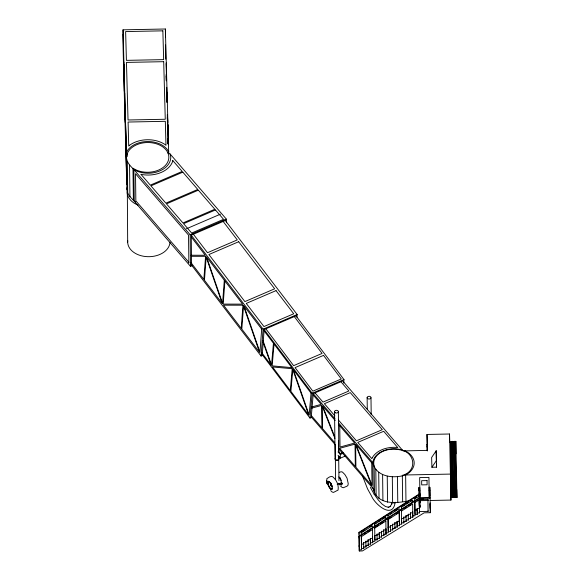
<?xml version="1.0" encoding="UTF-8"?>
<svg xmlns="http://www.w3.org/2000/svg" width="580" height="580" viewBox="0 0 580 580"><rect width="100%" height="100%" fill="white"/><g stroke="black" fill="none" stroke-linecap="round" stroke-linejoin="round"><path stroke-width="0.87" d="M427.148 445.012L427.126 444.49L427.134 445.027M427.272 450.015L427.272 450.087M262.747 355.359L261.08 356.069L263.095 329.172L191.298 235.262M262.269 354.743L264.154 329.534L295.981 315.861M296.974 317.216L297.17 314.527L224.83 219.9M311.634 417.39L309.995 418.086L312.163 393.254L263.798 329.063M311.257 416.708L313.272 393.617L342.736 380.959L403.086 450.921L427.424 450.377L426.996 434.449L449.551 434.007L450.95 500.076L429.998 500.482M343.686 383.126L343.991 379.574L295.626 315.389M391.848 502.809L391.609 504.411L391.826 503.73L390.123 506.724L390.717 506.238L388.136 507.406L388.897 507.311L385.577 506.579L382.082 504.078L378.211 499.909L374.122 494.153M395.147 502.2C392.993 519.999 374.724 504.238 371.497 495.958L367.51 488.788L362.543 476.035M332.296 488.142L331.637 489.563C328.896 488.338 327.468 484.648 327.838 481.762L329.085 481.56M192.168 265.669L190.515 266.38L134.248 201.209C130.775 197.345 125.519 193.111 127.259 187.137M127.68 242.244L127.317 190.885M326.525 480.428L326.997 483.836L326.815 478.703L329.476 476.985L331.383 476.383L332.695 476.724C336.523 479.885 338.952 485.098 338.096 490.057L333.522 492.405L332.209 492.036L330.687 490.615M332.449 488.135L331.789 489.585L331.02 489.375L328.432 485.692L327.743 482.625L328.381 481.24L329.143 481.458M342.178 483.51L341.504 484.931L339.8 483.923M342.142 483.466L341.489 484.887L339.815 483.894M125.563 124.308L126.657 179.365L126.331 152.7L127.933 149.843A22.54 15.827 -0.7 0 1 166.975 149.075L168.7 151.837L168.012 153.156L170.121 153.99L226.388 219.16L226.432 222.713M450.537 442.656L451.269 441.365L452.059 442.62L453.139 496.313L452.407 497.604L451.617 496.342L450.537 442.656L449.747 441.395M452.059 442.62L452.791 441.329L453.575 442.591L454.358 471.337L454.662 496.284L453.93 497.575L453.139 496.313M453.575 442.591L454.307 441.3L455.097 442.562L455.88 471.308L456.185 496.255L455.452 497.546L454.662 496.284M455.097 442.562L455.829 441.271L456.967 497.517L456.185 496.255M450.95 500.076L450.885 497.633L451.617 496.342M331.499 485.699L331.992 487.135L331.245 486.084L330.636 482.879M436.189 450.798L431.636 457.489L431.904 467.255L436.537 467.161L436.189 450.798L436.37 460.955M431.904 467.255L436.457 460.563M359.18 546.664L359.005 532.324L419.202 494M419.166 500.569L419.376 508.58L417.136 508.624L417.252 512.959L419.5 512.916L419.028 487.497L419.797 487.483L419.985 494.53L419.217 494.544L359.02 532.861L359.005 532.324M362.739 531.331L364.965 529.91M370.171 526.596L371.657 525.654M372.664 541.343L374.905 541.299L374.629 523.762L376.115 522.812M378.341 521.398L380.574 519.977M382.8 518.556L384.286 517.614M390.231 513.829L391.725 512.88M394.697 510.987L396.923 509.566M402.868 505.782L404.354 504.839M406.587 503.418L408.074 502.476M416.244 497.27L414.758 498.213L414.917 510.588M385.787 517.208L374.644 524.305L374.629 523.762M414.772 498.757L420.007 495.907L419.992 495.363M430.099 497.654L430.309 512.705L424.132 512.829L362.457 550.935L359.296 551L359.107 536.116L419.304 497.799L429.345 497.604M429.33 497.669L429.07 487.294L429.838 487.28L430.135 498.126L419.318 498.343L359.121 536.659L359.107 536.116M364.327 534.18L365.813 533.237M368.046 531.816L370.272 530.395M376.217 526.611L378.45 525.19M380.676 523.776L382.909 522.355M388.854 518.571L391.079 517.15M396.285 513.837L397.771 512.894M404.456 508.638L406.689 507.217M408.914 505.796L410.401 504.854M359.281 549.862L361.529 549.818L361.369 536.616L372.52 529.518M385.896 521.007L374.745 528.097L374.731 527.561M388.122 519.586L399.272 512.488L399.432 525.69L397.184 525.734L397.068 521.398L399.315 521.355L399.171 508.689L388.02 515.787L388.005 515.243L388.165 527.619M186.361 228.81L220.444 214.165M190.515 266.38L190.131 234.74L226.388 219.16M225.315 220.53L191.233 235.175L191.596 265.002M263.095 329.172L297.17 314.527M312.163 393.254L343.991 379.574M342.831 452.567L340.424 453.603L338.691 451.602M345.114 456.126L340.351 458.171L340.308 454.524L343.483 453.161M337.205 484.532L341.859 482.531M339.206 472.359L341.156 471.736L342.468 472.084L344.89 474.556L347.043 478.145L348.232 483.655L347.942 485.38L347.079 486.134L343.375 487.729L342.062 487.36L340.46 485.967M332.115 486.649A4.096 1.486 66.7 0 0 331.63 485.134L330.085 482.437L330.636 484.844L331.057 484.721M311.793 406.942L321.233 404.361L313.084 394.922M311.344 408.24L321.632 405.427L321.907 427.837L311.438 415.715M338.611 423.03L372.795 462.63C376.181 477.159 393.704 478.826 405.637 474.969L450.638 474.085M338.336 448.333L373.114 488.614C377.138 505.252 395.683 503.338 408.603 500.902M126.752 184.309L123.417 61.465L123.032 29.826L165.365 29L168.664 151.873M419.086 490.426L419.855 490.412M429.127 490.23L429.896 490.216M419.173 493.819L419.949 493.805L420 498.024M421.036 499.141L423.617 499.09M410.364 500.866L413.011 500.815M417.419 500.728L428.388 500.518M419.971 499.706L420 502.244L419.231 502.258L419.318 505.644L420.094 505.629L420.137 507.188L419.362 507.203M417.266 514.337L417.15 510.001L414.903 510.045L415.019 514.38L417.266 514.337L417.252 512.959M412.793 515.801L415.041 515.758L414.86 502.012L414.874 502.555L419.333 499.713L427.931 499.547L427.917 499.003L428.076 511.372L419.478 511.546L419.5 512.916M401.483 510.53L401.498 511.067L412.648 503.976L412.808 517.179L410.56 517.222L410.582 518.592L408.334 518.636L408.349 520.014L406.101 520.057L406.123 521.434L403.876 521.478L403.89 522.855L401.643 522.899L401.527 518.556L403.774 518.513L403.76 517.135L406 517.092L405.986 515.721L408.233 515.678L408.218 514.3L410.459 514.257L410.444 512.88L412.692 512.836M394.835 522.812L397.083 522.768L397.206 527.111L394.958 527.155L394.973 528.532L392.725 528.576L392.74 529.946L390.5 529.99L390.514 531.367L388.266 531.41L388.15 527.075L390.398 527.032L390.376 525.654L392.624 525.611L392.609 524.233L394.857 524.189L394.835 522.812L394.973 528.532M399.417 524.313L401.664 524.269L401.382 506.732L401.396 507.275L412.547 500.177L412.576 502.715M379.248 534.122L377 534.173L377.022 535.543L374.774 535.587L374.89 539.929L377.138 539.886L377.123 538.508L379.363 538.465L379.233 532.752L381.48 532.708L381.459 531.331L383.706 531.287L383.692 529.91L385.939 529.866M386.041 532.832L388.281 532.788L388.107 519.042M385.83 520.891L386.055 534.209L383.808 534.252L383.822 535.623L381.582 535.666L381.596 537.044L379.349 537.087L379.233 532.752M370.33 539.799L368.082 539.85L368.104 541.22L365.857 541.263L365.871 542.641L363.624 542.684L363.645 544.062L361.398 544.105L361.514 548.441L363.762 548.397L363.74 547.02L365.987 546.976L365.973 545.606L368.22 545.562L368.206 544.185L370.446 544.141L370.315 538.428L372.563 538.385M370.315 538.428L370.431 542.764L372.679 542.721L372.411 525.726L361.267 532.817L361.253 532.273L361.5 547.897M191.103 255.236L205.226 255.251L191.284 237.017M191.451 256.302L205.588 256.317L203.856 279.458L190.98 262.61M329.244 481.683L328.526 481.48A4.096 1.486 66.7 0 0 328.091 484.155L330.158 488.331L330.962 489.107L332.144 488.918A4.096 1.486 66.7 0 0 332.296 487.961M456.649 471.525L450.573 471.649L450.885 497.633M330.216 483.532L330.752 483.742M135.64 201.92L134.248 201.209L133.864 169.563C129.782 165.481 124.693 160.406 127.121 153.954L126.368 152.671L123.032 29.826M138.004 205.095C132.61 202.971 127.469 198.577 127.071 192.43M338.843 476.89L340.627 478.964L339.72 477.615M339.757 477.782L340.293 478.283M340.743 381.553L348.892 390.992L322.995 402.114L314.846 392.674M190.131 234.74L133.864 169.563L137.329 171.339A22.54 15.827 -0.7 0 0 170.766 156.977L170.121 153.99M334.863 415.86L324.38 403.716L350.276 392.595L382.3 429.678L356.403 440.807L338.35 419.905M312.671 392.986L335.073 418.934M335.204 420.551L322.618 405.964L334.79 436.907M338.626 424.509L354.641 443.055L340.018 447.057L339.757 425.822M188.862 262.254L135.85 200.847L135.517 173.688L188.536 235.096L188.877 263.088M334.718 442.678L322.502 428.526L322.226 406.116L334.95 438.436M311.221 416.933L335.392 444.918M338.017 451.878L340.308 454.524M338.067 455.517L340.351 458.171M222.8 220.987L237.278 239.917L207.495 252.713L193.017 233.783M190.929 264.306L261.08 356.069M294.017 316.209L322.067 353.438L293.611 365.661L265.56 328.439M263.755 330.39L273.441 343.251L271.541 365.067L263.023 340.685M261.913 352.894L271.085 365.059L263.139 342.323M261.638 353.901L309.995 418.086M338.437 483.278L339.641 484.916M332.057 486.214L330.817 483.096M330.049 482.248L330.955 483.546M329.969 482.328L330.861 483.611M370.395 487.417L374.201 494.283M330.636 484.844L331.245 486.084M340.612 479.015L341.344 480.479M340.315 478.891L341.975 484.003M331.586 485.163L332.115 486.779M167.838 121.43L167.33 114.376M167.867 122.576L167.417 120.857L167.489 123.518M123.888 62.633L123.446 60.914L123.119 34.242M123.468 62.053L123.91 63.771L124.258 91.256M125.505 122.344L125.062 120.625L124.715 93.155M125.084 121.771L125.534 123.489L125.874 150.88M427.141 444.759L427.192 446.6M456.17 468.154L456.489 479.718M456.75 489.505L456.967 497.517M454.307 441.3L455.452 497.546M452.791 441.329L453.93 497.575L453.879 495.798M451.269 441.365L452.407 497.604M436.443 463.616L436.537 467.161M430.063 502.867L430.309 512.705M427.286 449.986L427.308 450.783L426.996 434.449M427.228 450.877L427.206 449.812M428.062 510.835L428.076 511.372M419.956 500.678L420 502.244M419.028 487.497L419.217 494.544M419.217 495.378L419.231 495.922M419.304 497.799L419.318 498.343M418.847 488.171L418.898 489.962L418.84 488.113M412.677 511.459L412.808 517.179M410.444 512.88L410.582 518.592M408.218 514.3L408.349 520.014M405.986 515.721L406.123 521.434M403.76 517.135L403.89 522.855M399.294 519.977L399.432 525.69M392.609 524.233L392.74 529.946M390.376 525.654L390.514 531.367M385.917 528.489L386.055 534.209M383.692 529.91L383.822 535.623M381.459 531.331L381.596 537.044M377 534.173L377.138 539.886M372.541 537.008L372.679 542.721M368.082 539.85L368.22 545.562M365.857 541.263L365.987 546.976M363.624 542.684L363.762 548.397M361.354 536.072L361.369 536.616M359.02 533.694L359.035 534.238M359.129 537.493L359.143 538.037M359.165 545.526L359.296 551M166.163 74.537L166.329 80.75M166.735 95.751L166.909 101.964M167.903 138.606L168.048 143.934M166.17 75.994L166.293 80.511M166.757 97.672L166.881 102.189M167.323 118.443L167.446 122.96M167.91 140.121L168.004 143.738M430.077 503.918L430.193 508.37M427.185 446.433L427.213 447.463M427.192 446.542L427.199 447.042M427.206 449.964L427.177 448.333M167.903 124.279L168.309 144.239M166.264 63.742L166.605 80.098M166.743 87.319L167.033 101.761M167.33 117.015L167.374 118.907L167.33 115.355M125.548 124.2L126.65 179.285M123.931 64.569L125.041 119.821M427.206 447.434L427.221 448.057M455.829 441.271L455.982 453.821M449.551 434.007L449.645 442.069M429.838 487.28L429.968 496.132M429.193 497.858L428.946 477.398L419.673 477.579L419.927 498.039M420.043 499.583L420.137 507.188M417.136 508.624L417.15 510.001M405.957 500.953L405.637 474.969A21.098 14.812 -0.7 0 0 404.985 450.82M402.643 501.337L402.324 475.353C418.049 471.257 414.983 451.523 399.714 449.797A19.756 13.877 -0.7 0 0 374.122 465.907L374.441 491.898A19.756 13.877 -0.7 0 1 374.057 489.738M397.452 476.564L397.771 502.555M397.184 525.734L397.206 527.111M397.068 521.398L397.083 522.768M392.312 476.854L392.624 502.846M387.244 476.202L387.563 502.193M385.772 516.664L385.823 519.745M382.604 474.65L382.923 500.641M378.704 472.301L379.023 498.292M379.349 537.087L379.363 538.465M375.811 469.322L376.13 495.313M373.114 488.614L372.795 462.63A21.098 14.812 -0.7 0 1 402.259 449.971M370.99 397.757A1.929 1.356 -0.7 0 1 367.966 398.779A1.929 1.356 -0.7 0 1 368.242 396.437A1.929 1.356 -0.7 0 1 370.99 397.757L371.2 414.707M370.431 542.764L370.446 544.141M367.14 397.561L367.285 409.154M338.379 411.488L338.88 452.53M338.923 456.098L338.959 458.773M338.481 440.8L338.618 451.668M338.669 456.192L338.974 480.639M335.182 444.251L335.617 479.559M334.544 411.843L335.124 459.128M168.7 151.837L168.686 153.649M167.91 125.15L168.127 143.92M167.069 93.046L167.178 101.935M167.047 92.242L167.171 102.022M166.243 62.944L166.46 80.736M165.365 29L165.467 37.134M165.59 44.972L165.764 59.196M133.378 199.839L132.987 168.2A21.17 14.87 -0.7 0 0 165.242 165.583A21.17 14.87 -0.7 0 0 156.252 143.753A21.17 14.87 -0.7 0 0 127.121 153.954L127.15 156.665M129.543 165.191L129.927 196.83M127.332 161.646L127.716 193.285M126.368 152.671L126.889 189.457M338.314 458.171A1.675 1.175 -0.7 0 1 338.082 459.853A1.675 1.175 -0.7 0 1 335.697 459.657M335.515 459.447A1.675 1.175 -0.7 0 1 335.494 458.483M338.582 458.127A1.929 1.356 -0.7 0 1 338.329 459.947A1.929 1.356 -0.7 0 1 335.719 459.947A1.929 1.356 -0.7 0 1 335.523 458.12M338.466 440.495A1.675 1.175 -0.7 0 1 338.394 441.104M395.618 502.664A4.633 3.255 -0.7 0 1 392.073 502.642M170.005 242.194A21.17 14.87 -0.7 0 1 147.588 256.679A21.17 14.87 -0.7 0 1 127.752 240.693M206.175 257.078L204.443 280.227L222.155 303.391L206.175 257.078M224.308 280.212L222.582 303.333L206.618 257.07L224.308 280.212M224.902 280.988L223.177 304.108L242.6 304.13L224.902 280.988M242.962 305.196L241.229 328.345L223.518 305.174L242.962 305.196M243.542 305.964L241.817 329.106L259.521 352.27L243.542 305.964M261.681 329.092L259.956 352.219L243.992 305.95L261.681 329.092M274.05 344.056L272.143 365.871L291.812 367.633L274.05 344.056M292.211 368.713L290.305 390.572L272.506 366.951L292.211 368.713M292.798 369.496L290.892 391.348L308.683 414.968L292.798 369.496M311.047 393.153L309.14 414.976L293.277 369.576L311.047 393.153M172.768 160.515L172.608 161.501A25.114 17.632 -0.7 0 1 142.194 174.573L140.868 174.218L150.307 185.143L182.2 171.441L172.768 160.515M372.411 457.504L371.86 458.708L357.787 442.409L383.685 431.281L397.757 447.586L395.988 447.376A23.186 16.276 -0.7 0 0 372.411 457.504M129.579 145.254L128.731 146.059L128.086 122.039L165.322 121.307L165.974 145.334L165.09 144.558A25.114 17.632 -0.7 0 0 129.579 145.254M182.823 172.159L150.923 185.861L165.851 203.152L197.751 189.45L182.823 172.159M198.367 190.167L166.475 203.87L182.946 222.952L214.839 209.249L198.367 190.167M215.463 209.96L183.563 223.662L191.654 233.037L223.554 219.334L215.463 209.96M238.67 241.737L208.887 254.533L244.869 301.6L274.652 288.804L238.67 241.737M276.044 290.623L246.261 303.42L263.951 326.562L293.734 313.765L276.044 290.623M323.531 355.38L295.075 367.604L312.845 391.181L341.294 378.958L323.531 355.38M355.04 444.12L339.612 448.34L355.315 466.53L355.04 444.12M162.864 30.841L125.628 31.566L126.411 60.356L163.647 59.631L162.864 30.841M163.705 61.683L126.462 62.408L128.028 119.987L165.264 119.255L163.705 61.683M427.054 480.595L421.646 480.704L421.696 484.894L427.105 484.793L427.054 480.595M371.736 462.862L356.019 444.657L372.012 485.293L371.736 462.862M371.613 485.409L355.91 467.219L355.634 444.809L371.613 485.409M335.269 412.742A1.929 1.356 -0.7 0 0 338.372 411.843A1.929 1.356 -0.7 0 0 335.74 410.415A1.929 1.356 -0.7 0 0 335.269 412.742"/></g></svg>
